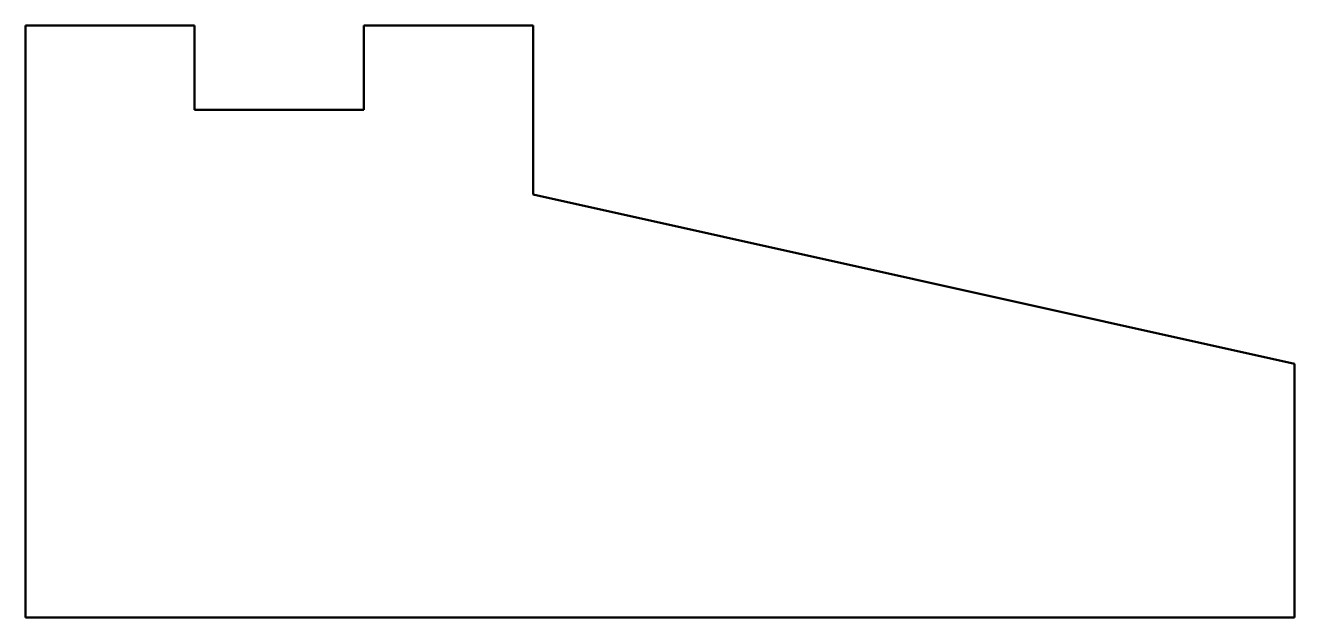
# Model space of a CAD drawing. Header units: millimetres. Extents: x 100 to 250, y 0 to 70.
import ezdxf

# ---------------------------------------------------------------- set-up
doc = ezdxf.new("R2010")
doc.units = ezdxf.units.MM
doc.layers.get('0').update_dxf_attribs({"linetype": 'CONTINUOUS', "lineweight": 25, "true_color": 0x000000})

msp = doc.modelspace()

# ---------------------------------------------------------------- linework, layer by layer
at = {"color": 1, "lineweight": 50, "true_color": 0xff0000}
for p, q in [((100, 70), (100, 0)), ((120, 70), (100, 70)), ((120, 70), (120, 60)), ((140, 60), (140, 70)), ((160, 70), (140, 70)), ((160, 50), (160, 70)), ((120, 60), (140, 60)), ((250, 30), (160, 50)), ((250, 0), (250, 30)), ((100, 0), (250, 0))]:
    msp.add_line(p, q, dxfattribs=at)

doc.saveas('drawing.dxf')
